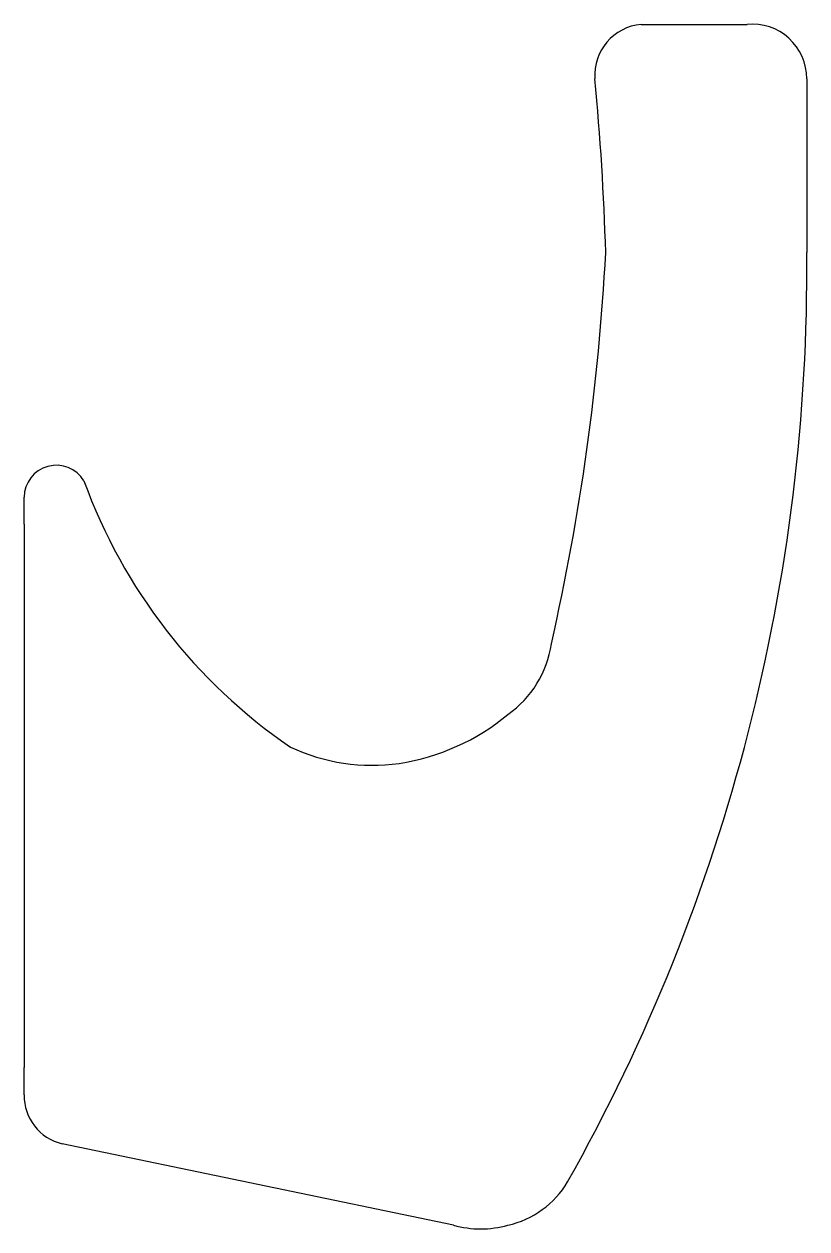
# Model space of a CAD drawing. Header units: millimetres. Extents: x -2996.489 to -2996.417, y 2922.763 to 2922.874.
import ezdxf

# ---------------------------------------------------------------- set-up
doc = ezdxf.new("R2010")
doc.units = ezdxf.units.MM
doc.header["$LTSCALE"] = 10
doc.layers.add('banheiro_acessórios', color=2, linetype='Continuous')

msp = doc.modelspace()

# ---------------------------------------------------------------- linework, layer by layer
at = {"layer": 'banheiro_acessórios'}
for p, q in [((-2996.432149673156, 2922.873733980843), (-2996.422420875509, 2922.873733980843)), ((-2996.416920875509, 2922.868733980843), (-2996.416920875509, 2922.852733980843)), ((-2996.488920875509, 2922.827733980842), (-2996.488920875509, 2922.830233980843)), ((-2996.488920875509, 2922.775233980843), (-2996.488920875509, 2922.777733980843)), ((-2996.449420875509, 2922.763233980843), (-2996.485420875509, 2922.770733980843))]:
    msp.add_line(p, q, dxfattribs=at)
msp.add_lwpolyline([(-2996.488920875509, 2922.827733980842), (-2996.488920875509, 2922.802733980843), (-2996.488920875509, 2922.777733980843, 0.3531203599798661)], format="xyb", dxfattribs=at)
for centre, radius, start, end in [((-2996.431722889723, 2922.869045088207), 0.004708275505879733, 95.20073653912578, 183.7886771185455), ((-2996.421942223196, 2922.868735498388), 0.005021347915628876, 359.9826841451518, 95.46993783613442), ((-2996.676920875504, 2922.845671480847), 0.2416032468813342, 1.675097909521554, 5.477570838743467), ((-2996.647492304081, 2922.863841123701), 0.2123620951088956, 347.1837751582314, 357.0018994355332), ((-2996.588180097843, 2922.851220271969), 0.1712659118120437, 330.634088486232, 0.506407014384714), ((-2996.485956589795, 2922.830198266557), 0.002964500852408505, 31.20051460143941, 179.3097228006525), ((-2996.435929321455, 2922.848946818681), 0.05051464632082225, 199.9225410472898, 235.6653449514588), ((-2996.449949525874, 2922.818116996451), 0.009628494687769615, 305.0433995543563, 351.7415959593823), ((-2996.457505401609, 2922.825949594398), 0.02044958025667841, 278.6753578415291, 309.7801327964719), ((-2996.456920875508, 2922.82315064751), 0.01759517768604291, 244.7699901549501, 278.1684786223763), ((-2996.484382253343, 2922.775152909193), 0.004539346183255143, 178.9766565213608, 256.7733107820244), ((-2996.446304772335, 2922.771605588978), 0.008580960903481837, 282.6822400189891, 329.3725067552893), ((-2996.446920875509, 2922.772268384652), 0.00937392405473981, 254.5321704286079, 285.4678295713921)]:
    msp.add_arc(centre, radius, start, end, dxfattribs=at)

doc.saveas('drawing.dxf')
